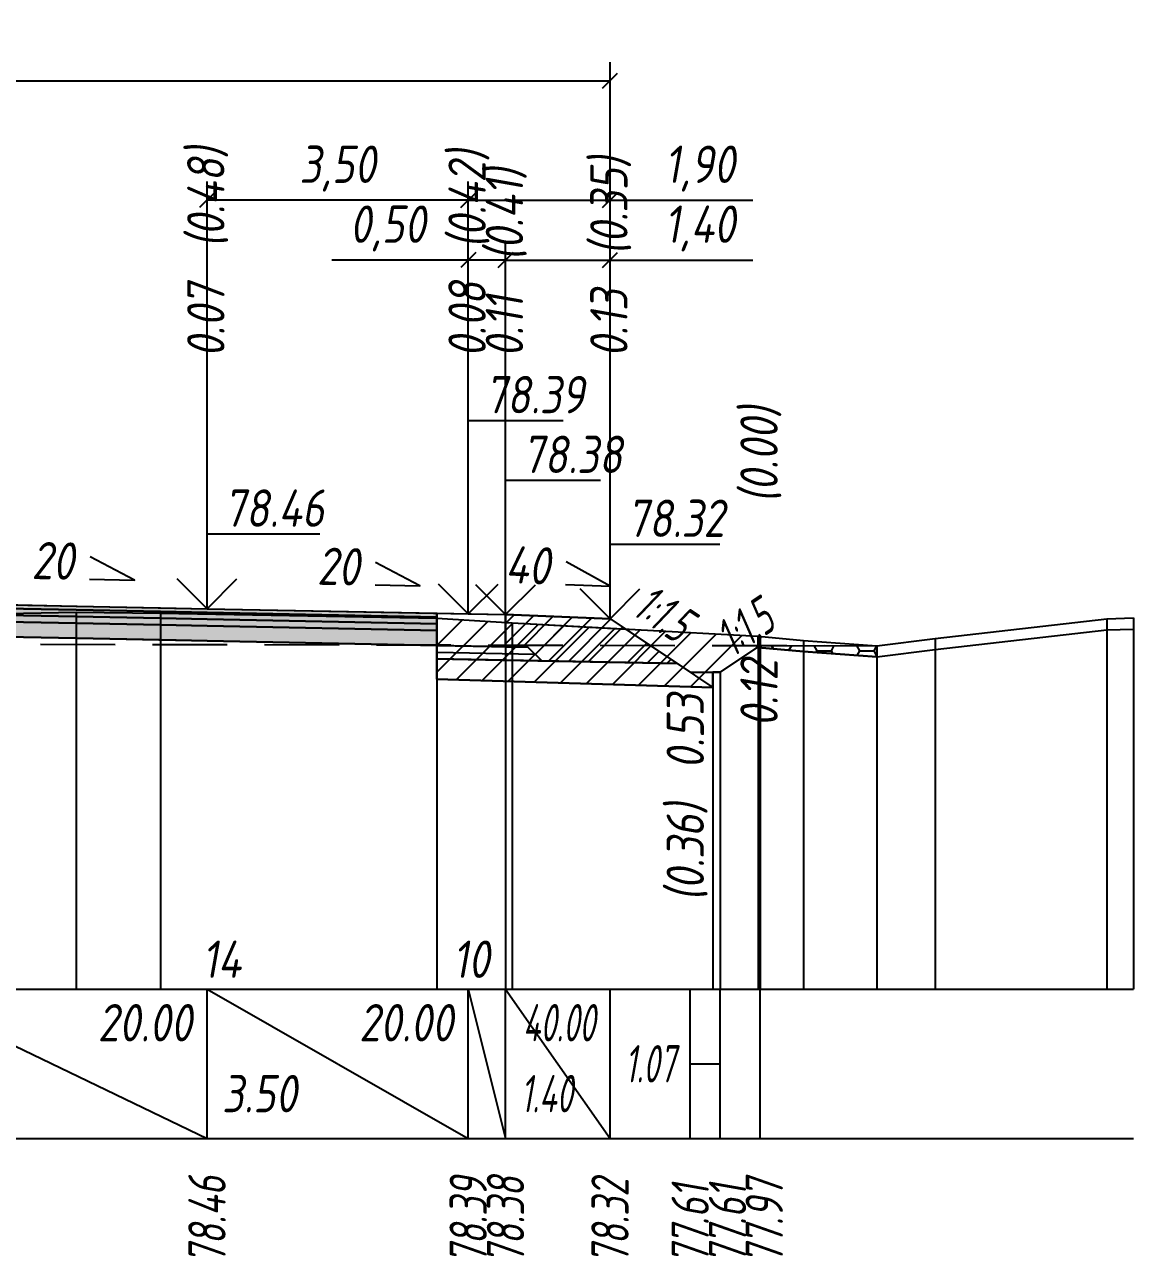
# Model space of a CAD drawing. Extents: x -717 to 1451, y -133302 to 233.
# Drawn here: x 165.5 to 239.8, y -19625.9 to -19543.4 of the extents above; entities that cross this region are included whole.
import ezdxf
from ezdxf.enums import TextEntityAlignment as Align

# ---------------------------------------------------------------- set-up
doc = ezdxf.new("R2010")
doc.units = 0
doc.linetypes.add('штриховая', pattern=[0.75, 0.5, -0.25])
for name, color, linetype in [('Интерполированный поперечник', 2, 'Continuous'), ('Код_514', 1, 'Continuous'), ('Контур_0', 7, 'Continuous'), ('Контур_2521', 7, 'Continuous'), ('Контур_2564', 7, 'Continuous'), ('Контур_2660', 7, 'Continuous'), ('Контур_2665', 7, 'Continuous'), ('Контур_400', 7, 'Continuous'), ('Контур_508', 7, 'Continuous'), ('Контур_512', 7, 'Continuous'), ('Контур_513', 7, 'Continuous'), ('Контур_818', 7, 'Continuous'), ('Красный поперечник', 1, 'Continuous'), ('Объём_2501', 7, 'Continuous'), ('Объём_2564', 7, 'Continuous'), ('Объём_2650', 7, 'Continuous'), ('Объём_2660', 7, 'Continuous'), ('Объём_2661', 7, 'Continuous'), ('Объём_2662', 7, 'Continuous'), ('Объём_2663', 7, 'Continuous'), ('Объём_2664', 7, 'Continuous'), ('Объём_2665', 7, 'Continuous'), ('Объём_2666', 7, 'Continuous'), ('Объём_2667', 7, 'Continuous'), ('Объём_2668', 7, 'Continuous'), ('Объём_2669', 7, 'Continuous'), ('Объём_2675', 7, 'Continuous'), ('Объём_2753', 7, 'Continuous'), ('Откосы', 7, 'Continuous'), ('Отметки покрытия', 7, 'Continuous'), ('Рабочие отметки', 7, 'Continuous'), ('Рабочие отметки доп.', 7, 'Continuous'), ('Слои выравнивания', 7, 'Continuous'), ('Таблица', 7, 'Continuous'), ('Уклоны проезжей части', 7, 'Continuous'), ('Черный поперечник', 3, 'Continuous')]:
    doc.layers.add(name, color=color, linetype=linetype)
for name, color, linetype, true_color in [('Контур_2540', 2, 'Continuous', 0xffff00), ('Контур_2560', 2, 'Continuous', 0xffff00), ('Контур_2561', 7, 'Continuous', 0xff8040), ('Контур_2562', 3, 'Continuous', 0x00ff00), ('Контур_2563', 7, 'Continuous', 0xff8000), ('Контур_2570', 7, 'Continuous', 0x80ff00), ('Контур_2725', 7, 'Continuous', 0x323232), ('Контур_2736', 4, 'Continuous', 0x00ffff), ('Контур_2737', 4, 'Continuous', 0x00ffff), ('Контур_2738', 4, 'Continuous', 0x00ffff), ('Контур_2739', 4, 'Continuous', 0x00ffff), ('Контур_2741', 4, 'Continuous', 0x00ffff), ('Контур_2742', 4, 'Continuous', 0x00ffff), ('Контур_2743', 4, 'Continuous', 0x00ffff), ('Контур_2744', 7, 'Continuous', 0xa4ffff), ('Контур_2745', 7, 'Continuous', 0xa4ffff), ('Контур_2747', 4, 'Continuous', 0x00ffff), ('Контур_2748', 4, 'Continuous', 0x00ffff), ('Контур_2749', 4, 'Continuous', 0x00ffff), ('Контур_2750', 4, 'Continuous', 0x00ffff), ('Контур_2751', 4, 'Continuous', 0x00ffff), ('Контур_2752', 4, 'Continuous', 0x00ffff), ('Контур_2760', 7, 'Continuous', 0x323232), ('Контур_2761', 7, 'Continuous', 0x323232), ('Контур_2762', 7, 'Continuous', 0x323232), ('Контур_2763', 7, 'Continuous', 0x323232), ('Контур_402', 7, 'Continuous', 0xff6464), ('Контур_703', 4, 'Continuous', 0x00ffff), ('Контур_705', 4, 'Continuous', 0x00ffff), ('Контур_707', 4, 'Continuous', 0x00ffff), ('Контур_720', 131, 'Continuous', 0xaaffff), ('Объём_2500', 7, 'Continuous', 0xc0c0c0), ('Объём_2520', 7, 'Continuous', 0x80ffff), ('Объём_2540', 2, 'Continuous', 0xffff00), ('Объём_2560', 2, 'Continuous', 0xffff00), ('Объём_2561', 7, 'Continuous', 0xff8040), ('Объём_2562', 3, 'Continuous', 0x00ff00), ('Объём_2563', 7, 'Continuous', 0xff8000), ('Объём_2570', 7, 'Continuous', 0x80ff00), ('Объём_2600', 7, 'Continuous', 0x808000), ('Объём_2746', 2, 'Continuous', 0xffff00)]:
    doc.layers.add(name, color=color, linetype=linetype, true_color=true_color)
doc.styles.get("Standard").update_dxf_attribs({"font": 'txt', "height": 2.5})
doc.styles.add('М', font='romand.shx', dxfattribs={"width": 0.8, "oblique": 10, "height": 2.5})
doc.dimstyles.new('ISO-25', dxfattribs={"dimtxt": 2.5, "dimasz": 2.5, "dimexe": 1.25, "dimexo": 0.625, "dimtad": 1, "dimtxsty": 'Standard', "dimcen": 2.5, "dimadec": 0, "dimazin": 0, "dimtfac": 1, "dimtmove": 0, "dimatfit": 3, "dimfxl": 1, "dimarcsym": 0})

# ---------------------------------------------------------------- blocks, each defined once
blk = doc.blocks.new('_Oblique')
at = {"color": 0, "linetype": 'ByBlock', "lineweight": -2}
blk.add_line((-0.5, -0.5), (0.5, 0.5), dxfattribs=at)
blk = doc.blocks.new('*D465')
at = {"color": 0, "lineweight": -2, "transparency": 16777216}
for p, q in [((197.728, -19582.364), (197.728, -19557.935)), ((204.728, -19582.644), (204.728, -19557.935)), ((197.728, -19559.185), (204.728, -19559.185)), ((204.728, -19559.185), (214.286, -19559.185))]:
    blk.add_line(p, q, dxfattribs=at)
at = {"layer": 'Defpoints', "color": 0, "transparency": 16777216}
for p in [(204.728, -19559.185), (197.728, -19582.989), (204.728, -19583.269)]:
    blk.add_point(p, dxfattribs=at)
at = {"color": 0, "lineweight": -2, "transparency": 16777216, "rotation": 180}
blk.add_blockref('_Oblique', (197.728, -19559.185), dxfattribs=at)
at = {"color": 0, "lineweight": -2, "transparency": 16777216}
blk.add_blockref('_Oblique', (204.728, -19559.185), dxfattribs=at)
at = {"color": 0, "transparency": 16777216, "insert": (210.746, -19557.072), "char_height": 2.5, "width": 8.75, "attachment_point": 5, "style": 'М'}
blk.add_mtext('1,40', dxfattribs=at)
blk = doc.blocks.new('*D467')
at = {"color": 0, "lineweight": -2, "transparency": 16777216}
for p, q in [((195.228, -19582.314), (195.228, -19557.935)), ((197.728, -19582.364), (197.728, -19557.935)), ((195.228, -19559.185), (186.079, -19559.185)), ((197.728, -19559.185), (195.228, -19559.185))]:
    blk.add_line(p, q, dxfattribs=at)
at = {"layer": 'Defpoints', "color": 0, "transparency": 16777216}
for p in [(197.728, -19559.185), (195.228, -19582.939), (197.728, -19582.989)]:
    blk.add_point(p, dxfattribs=at)
at = {"color": 0, "lineweight": -2, "transparency": 16777216, "rotation": 180}
blk.add_blockref('_Oblique', (195.228, -19559.185), dxfattribs=at)
at = {"color": 0, "lineweight": -2, "transparency": 16777216}
blk.add_blockref('_Oblique', (197.728, -19559.185), dxfattribs=at)
at = {"color": 0, "transparency": 16777216, "insert": (189.841, -19557.072), "char_height": 2.5, "width": 9.16667, "attachment_point": 5, "style": 'М'}
blk.add_mtext('0,50', dxfattribs=at)
blk = doc.blocks.new('*D469')
at = {"color": 0, "lineweight": -2, "transparency": 16777216}
for p, q in [((177.728, -19581.964), (177.728, -19553.924)), ((195.228, -19582.314), (195.228, -19553.924)), ((195.228, -19555.174), (177.728, -19555.174))]:
    blk.add_line(p, q, dxfattribs=at)
at = {"layer": 'Defpoints', "color": 0, "transparency": 16777216}
for p in [(177.728, -19555.174), (177.728, -19582.589), (195.228, -19582.939)]:
    blk.add_point(p, dxfattribs=at)
at = {"color": 0, "lineweight": -2, "transparency": 16777216, "rotation": 180}
blk.add_blockref('_Oblique', (177.728, -19555.174), dxfattribs=at)
at = {"color": 0, "lineweight": -2, "transparency": 16777216}
blk.add_blockref('_Oblique', (195.228, -19555.174), dxfattribs=at)
at = {"color": 0, "transparency": 16777216, "insert": (186.478, -19553.061), "char_height": 2.5, "width": 9.58333, "attachment_point": 5, "style": 'М'}
blk.add_mtext('3,50', dxfattribs=at)
blk = doc.blocks.new('*D470')
at = {"color": 0, "lineweight": -2, "transparency": 16777216}
for p, q in [((195.228, -19582.314), (195.228, -19553.924)), ((204.728, -19582.644), (204.728, -19553.924)), ((195.228, -19555.174), (204.728, -19555.174)), ((204.728, -19555.174), (214.286, -19555.174))]:
    blk.add_line(p, q, dxfattribs=at)
at = {"layer": 'Defpoints', "color": 0, "transparency": 16777216}
for p in [(195.228, -19555.174), (195.228, -19582.939), (204.728, -19583.269)]:
    blk.add_point(p, dxfattribs=at)
at = {"color": 0, "lineweight": -2, "transparency": 16777216, "rotation": 180}
blk.add_blockref('_Oblique', (195.228, -19555.174), dxfattribs=at)
at = {"color": 0, "lineweight": -2, "transparency": 16777216}
blk.add_blockref('_Oblique', (204.728, -19555.174), dxfattribs=at)
at = {"color": 0, "transparency": 16777216, "insert": (210.746, -19553.061), "char_height": 2.5, "width": 8.75, "attachment_point": 5, "style": 'М'}
blk.add_mtext('1,90', dxfattribs=at)
blk = doc.blocks.new('*D472')
at = {"color": 0, "lineweight": -2, "transparency": 16777216}
for p, q in [((109.228, -19582.644), (109.228, -19545.924)), ((204.728, -19582.644), (204.728, -19545.924)), ((109.228, -19547.174), (204.728, -19547.174))]:
    blk.add_line(p, q, dxfattribs=at)
at = {"layer": 'Defpoints', "color": 0, "transparency": 16777216}
for p in [(204.728, -19547.174), (109.228, -19583.269), (204.728, -19583.269)]:
    blk.add_point(p, dxfattribs=at)
at = {"color": 0, "lineweight": -2, "transparency": 16777216, "rotation": 180}
blk.add_blockref('_Oblique', (109.228, -19547.174), dxfattribs=at)
at = {"color": 0, "lineweight": -2, "transparency": 16777216}
blk.add_blockref('_Oblique', (204.728, -19547.174), dxfattribs=at)
at = {"color": 0, "transparency": 16777216, "insert": (156.978, -19545.061), "char_height": 2.5, "width": 10.41667, "attachment_point": 5, "style": 'М'}
blk.add_mtext('19,10', dxfattribs=at)

msp = doc.modelspace()

# ---------------------------------------------------------------- hatches: boundary and pattern name
at = {"layer": 'Объём_2563'}
h = msp.add_hatch(dxfattribs=at)
h.set_pattern_fill('ANSI31', color=256, scale=0.3)
h.paths.add_polyline_path([(200.147, -19586.025), (199.228, -19585.107), (197.728, -19585.077), (197.728, -19582.927), (204.728, -19583.207), (209.228, -19586.207)])
at = {"layer": 'Объём_2600'}
h = msp.add_hatch(dxfattribs=at)
h.set_pattern_fill('ANSI31', color=6, scale=0.4)
h.paths.add_polyline_path([(212.096, -19586.785), (211.62, -19586.785), (211.62, -19587.801), (193.127, -19587.246), (193.127, -19583.17), (198.176, -19583.479), (214.661, -19584.374), (214.661, -19585.075)])
h = msp.add_hatch(dxfattribs=at)
h.set_pattern_fill('HONEY', color=5, scale=0.3)
h.paths.add_polyline_path([(214.785, -19584.992), (222.608, -19585.005), (222.608, -19585.755), (217.698, -19585.402), (214.661, -19585.124), (214.661, -19585.075)])
at = {"layer": 'Слои выравнивания'}
for color, points in [(2, [(156.978, -19582.112), (161.67, -19582.205), (163.065, -19582.233), (168.973, -19582.352), (174.622, -19582.465), (177.728, -19582.527), (193.127, -19582.835), (193.127, -19583.085), (177.728, -19582.777), (174.622, -19582.715), (168.973, -19582.602), (163.065, -19582.483), (161.67, -19582.455), (156.978, -19582.362)]), (3, [(156.978, -19582.362), (161.67, -19582.455), (163.065, -19582.483), (168.973, -19582.602), (174.622, -19582.715), (177.728, -19582.777), (193.127, -19583.085), (193.127, -19583.535), (177.728, -19583.227), (174.622, -19583.165), (168.973, -19583.052), (163.065, -19582.933), (161.67, -19582.905), (156.978, -19582.812)]), (4, [(156.978, -19582.812), (161.67, -19582.905), (163.065, -19582.933), (168.973, -19583.052), (174.622, -19583.165), (177.728, -19583.227), (193.127, -19583.535), (193.127, -19583.985), (177.728, -19583.677), (174.622, -19583.615), (168.973, -19583.502), (163.065, -19583.383), (161.67, -19583.355), (156.978, -19583.262)]), (5, [(156.978, -19583.262), (161.67, -19583.355), (163.065, -19583.383), (168.973, -19583.502), (174.622, -19583.615), (177.728, -19583.677), (193.127, -19583.985), (193.127, -19584.985), (177.728, -19584.677), (174.622, -19584.615), (168.973, -19584.502), (163.065, -19584.383), (161.67, -19584.355), (156.978, -19584.262)])]:
    msp.add_hatch(color=color, dxfattribs=at).paths.add_polyline_path(points)

# ---------------------------------------------------------------- linework, layer by layer
at = {"layer": 'Интерполированный поперечник', "linetype": 'штриховая', "ltscale": 10, "flags": 128}
msp.add_lwpolyline([(114.072, -19584.824), (222.608, -19585.005)], dxfattribs=at)
at = {"layer": 'Код_514'}
for p, q in [((156.978, -19608), (177.728, -19618)), ((177.728, -19618), (177.728, -19608)), ((177.728, -19608), (195.228, -19618)), ((195.228, -19618), (195.228, -19608)), ((195.228, -19608), (197.728, -19618)), ((197.728, -19618), (197.728, -19608)), ((197.728, -19608), (204.728, -19618)), ((204.728, -19618), (204.728, -19608)), ((210.096, -19618), (210.096, -19608)), ((212.096, -19618), (212.096, -19608)), ((214.785, -19618), (214.785, -19608)), ((210.096, -19613), (212.096, -19613))]:
    msp.add_line(p, q, dxfattribs=at)
at = {"layer": 'Контур_0', "flags": 128}
for points in [[(193.127, -19582.835), (197.728, -19582.927), (197.728, -19585.077), (193.127, -19584.985), (193.127, -19582.835), (193.127, -19582.835)], [(204.728, -19583.207), (207.388, -19584.98), (207.388, -19584.98), (207.388, -19584.98), (207.388, -19584.98), (207.388, -19584.98), (207.388, -19584.98), (207.388, -19584.98), (207.388, -19584.98), (207.388, -19584.98), (207.388, -19584.98), (207.388, -19584.98), (207.388, -19584.98), (207.388, -19584.98), (207.388, -19584.98), (210.096, -19586.785)], [(204.728, -19583.207), (207.388, -19584.98), (207.388, -19584.98), (207.388, -19584.98), (207.388, -19584.98), (207.388, -19584.98), (207.388, -19584.98), (207.388, -19584.98), (207.388, -19584.98), (207.388, -19584.98), (207.388, -19584.98), (207.388, -19584.98), (207.388, -19584.98), (207.388, -19584.98), (207.388, -19584.98), (210.096, -19586.785), (212.096, -19586.785), (214.785, -19584.992), (214.785, -19584.992), (214.785, -19584.992), (214.785, -19584.992), (214.785, -19584.992), (214.785, -19584.992), (214.785, -19584.992), (214.785, -19584.992), (214.785, -19584.992), (214.785, -19584.992), (214.785, -19584.992), (214.785, -19584.992), (214.785, -19584.992)], [(197.728, -19585.977), (193.127, -19585.885), (193.127, -19584.985), (199.228, -19585.107), (200.147, -19586.025), (197.728, -19585.977), (197.728, -19585.977)], [(197.728, -19585.077), (199.228, -19585.107), (200.147, -19586.025), (209.228, -19586.207)]]:
    msp.add_lwpolyline(points, dxfattribs=at)
at = {"layer": 'Контур_2521', "color": 250, "flags": 128}
msp.add_lwpolyline([(193.127, -19585.435), (199.687, -19585.566)], dxfattribs=at)
at = {"layer": 'Контур_2540', "flags": 128}
msp.add_lwpolyline([(195.228, -19585.927), (209.228, -19586.207), (211.62, -19587.801), (193.127, -19587.246), (193.127, -19585.885), (195.228, -19585.927), (195.228, -19585.927)], dxfattribs=at)
at = {"layer": 'Контур_2560', "flags": 128}
msp.add_lwpolyline([(197.728, -19582.927), (204.728, -19583.207), (204.728, -19583.207), (204.728, -19583.207)], dxfattribs=at)
at = {"layer": 'Контур_2561', "flags": 128}
msp.add_lwpolyline([(197.728, -19582.927), (197.728, -19582.927), (204.728, -19583.207), (204.728, -19583.207), (197.728, -19582.927)], dxfattribs=at)
at = {"layer": 'Контур_2562', "flags": 128}
msp.add_lwpolyline([(204.728, -19583.207), (204.728, -19583.207), (204.728, -19583.207), (204.728, -19583.207), (204.728, -19583.207)], dxfattribs=at)
at = {"layer": 'Контур_2563', "flags": 128}
msp.add_lwpolyline([(200.147, -19586.025), (199.228, -19585.107), (197.728, -19585.077), (197.728, -19582.927), (204.728, -19583.207), (209.228, -19586.207), (200.147, -19586.025), (200.147, -19586.025)], dxfattribs=at)
at = {"layer": 'Контур_2564', "flags": 128}
msp.add_lwpolyline([(197.728, -19582.927), (204.728, -19583.207)], dxfattribs=at)
at = {"layer": 'Контур_2570', "flags": 128}
msp.add_lwpolyline([(80, -19588.75), (95.357, -19587.994), (110.402, -19586.092), (114.072, -19585.574), (114.072, -19585.574), (117.703, -19585.6), (119.84, -19585.34), (119.84, -19584.59), (126.009, -19584.299), (143.638, -19583.266), (156.978, -19582.999), (163.065, -19582.878), (168.973, -19582.769), (174.622, -19582.839), (193.127, -19583.17), (198.176, -19583.479), (214.661, -19584.374), (214.661, -19585.124), (217.698, -19585.402), (222.608, -19585.755), (222.608, -19585.755), (226.511, -19585.269), (238.004, -19583.954), (239.785, -19583.897)], dxfattribs=at)
at = {"layer": 'Контур_2660', "flags": 128}
msp.add_lwpolyline([(193.127, -19587.246), (211.62, -19587.801)], dxfattribs=at)
at = {"layer": 'Контур_2665', "flags": 128}
msp.add_lwpolyline([(204.728, -19583.207), (204.728, -19583.207)], dxfattribs=at)
at = {"layer": 'Контур_2725', "flags": 128}
msp.add_lwpolyline([(143.638, -19584.528), (156.978, -19584.262), (161.67, -19584.355), (163.065, -19584.383), (168.973, -19584.502), (174.622, -19584.615), (177.728, -19584.677), (193.127, -19584.985)], dxfattribs=at)
at = {"layer": 'Контур_2736', "flags": 128}
for points in [[(204.728, -19583.207), (207.388, -19584.98)], [(207.388, -19584.98), (210.096, -19586.785)]]:
    msp.add_lwpolyline(points, dxfattribs=at)
at = {"layer": 'Контур_2737', "flags": 128}
msp.add_lwpolyline([(207.388, -19584.98), (207.388, -19584.98)], dxfattribs=at)
at = {"layer": 'Контур_2738', "flags": 128}
msp.add_lwpolyline([(207.388, -19584.98), (207.388, -19584.98)], dxfattribs=at)
at = {"layer": 'Контур_2739', "flags": 128}
msp.add_lwpolyline([(207.388, -19584.98), (207.388, -19584.98)], dxfattribs=at)
at = {"layer": 'Контур_2741', "flags": 128}
msp.add_lwpolyline([(214.785, -19584.992), (214.785, -19584.992)], dxfattribs=at)
at = {"layer": 'Контур_2742', "flags": 128}
msp.add_lwpolyline([(214.785, -19584.992), (214.785, -19584.992)], dxfattribs=at)
at = {"layer": 'Контур_2743', "flags": 128}
msp.add_lwpolyline([(214.785, -19584.992), (214.785, -19584.992)], dxfattribs=at)
at = {"layer": 'Контур_2744', "flags": 128}
msp.add_lwpolyline([(214.785, -19584.992), (214.785, -19584.992)], dxfattribs=at)
msp.add_lwpolyline([(214.785, -19584.992), (214.785, -19584.992)], dxfattribs=at)
msp.add_lwpolyline([(214.785, -19584.992), (214.785, -19584.992)], dxfattribs=at)
msp.add_lwpolyline([(214.785, -19584.992), (214.785, -19584.992)], dxfattribs=at)
msp.add_lwpolyline([(214.785, -19584.992), (214.785, -19584.992)], dxfattribs=at)
msp.add_lwpolyline([(214.785, -19584.992), (214.785, -19584.992)], dxfattribs=at)
at = {"layer": 'Контур_2745', "flags": 128}
msp.add_lwpolyline([(207.388, -19584.98), (207.388, -19584.98)], dxfattribs=at)
msp.add_lwpolyline([(207.388, -19584.98), (207.388, -19584.98)], dxfattribs=at)
msp.add_lwpolyline([(207.388, -19584.98), (207.388, -19584.98)], dxfattribs=at)
msp.add_lwpolyline([(207.388, -19584.98), (207.388, -19584.98)], dxfattribs=at)
msp.add_lwpolyline([(207.388, -19584.98), (207.388, -19584.98)], dxfattribs=at)
msp.add_lwpolyline([(207.388, -19584.98), (207.388, -19584.98)], dxfattribs=at)
at = {"layer": 'Контур_2747', "flags": 128}
msp.add_lwpolyline([(207.388, -19584.98), (207.388, -19584.98)], dxfattribs=at)
at = {"layer": 'Контур_2748', "flags": 128}
msp.add_lwpolyline([(207.388, -19584.98), (207.388, -19584.98)], dxfattribs=at)
at = {"layer": 'Контур_2749', "flags": 128}
msp.add_lwpolyline([(207.388, -19584.98), (207.388, -19584.98)], dxfattribs=at)
at = {"layer": 'Контур_2750', "flags": 128}
msp.add_lwpolyline([(214.785, -19584.992), (214.785, -19584.992)], dxfattribs=at)
at = {"layer": 'Контур_2751', "flags": 128}
msp.add_lwpolyline([(214.785, -19584.992), (214.785, -19584.992)], dxfattribs=at)
at = {"layer": 'Контур_2752', "flags": 128}
msp.add_lwpolyline([(214.785, -19584.992), (214.785, -19584.992)], dxfattribs=at)
at = {"layer": 'Контур_2760', "flags": 128}
msp.add_lwpolyline([(143.638, -19582.378), (156.978, -19582.112), (161.67, -19582.205), (163.065, -19582.233), (168.973, -19582.352), (174.622, -19582.465), (177.728, -19582.527), (193.127, -19582.835)], dxfattribs=at)
at = {"layer": 'Контур_2761', "flags": 128}
msp.add_lwpolyline([(143.638, -19582.628), (156.978, -19582.362), (161.67, -19582.455), (163.065, -19582.483), (168.973, -19582.602), (174.622, -19582.715), (177.728, -19582.777), (193.127, -19583.085)], dxfattribs=at)
at = {"layer": 'Контур_2762', "flags": 128}
msp.add_lwpolyline([(143.638, -19583.078), (156.978, -19582.812), (161.67, -19582.905), (163.065, -19582.933), (168.973, -19583.052), (174.622, -19583.165), (177.728, -19583.227), (193.127, -19583.535)], dxfattribs=at)
at = {"layer": 'Контур_2763', "flags": 128}
msp.add_lwpolyline([(143.638, -19583.528), (156.978, -19583.262), (161.67, -19583.355), (163.065, -19583.383), (168.973, -19583.502), (174.622, -19583.615), (177.728, -19583.677), (193.127, -19583.985)], dxfattribs=at)
at = {"layer": 'Контур_400', "flags": 128}
msp.add_lwpolyline([(156.978, -19582.112), (177.728, -19582.527), (195.228, -19582.877), (195.228, -19582.877), (195.228, -19582.877), (195.228, -19582.877), (195.228, -19582.877), (195.228, -19582.877), (197.728, -19582.927)], dxfattribs=at)
at = {"layer": 'Контур_402', "flags": 128}
msp.add_lwpolyline([(105, -19587.721), (143.638, -19586.562), (143.638, -19584.528), (156.978, -19584.262), (193.127, -19584.985), (193.127, -19587.246), (211.62, -19587.801)], dxfattribs=at)
at = {"layer": 'Контур_508', "flags": 128}
msp.add_lwpolyline([(105, -19587.721), (143.638, -19586.562), (143.638, -19584.528), (156.978, -19584.262), (193.127, -19584.985), (193.127, -19587.246), (211.62, -19587.801), (211.62, -19586.785), (212.096, -19586.785), (214.785, -19584.992)], dxfattribs=at)
at = {"layer": 'Контур_512', "flags": 128}
msp.add_lwpolyline([(193.127, -19587.246), (211.62, -19587.801), (211.62, -19586.785), (212.096, -19586.785), (214.785, -19584.992)], dxfattribs=at)
at = {"layer": 'Контур_513', "flags": 128}
msp.add_lwpolyline([(105, -19587.721), (143.638, -19586.562), (143.638, -19584.528), (156.978, -19584.262), (193.127, -19584.985), (193.127, -19587.246), (211.62, -19587.801), (211.62, -19586.785), (212.096, -19586.785), (214.785, -19584.992)], dxfattribs=at)
at = {"layer": 'Контур_703', "flags": 128}
msp.add_lwpolyline([(204.728, -19583.207), (207.388, -19584.98)], dxfattribs=at)
at = {"layer": 'Контур_705', "flags": 128}
msp.add_lwpolyline([(207.388, -19584.98), (207.388, -19584.98)], dxfattribs=at)
at = {"layer": 'Контур_707', "flags": 128}
msp.add_lwpolyline([(212.096, -19586.785), (214.785, -19584.992)], dxfattribs=at)
at = {"layer": 'Контур_720', "flags": 128}
msp.add_lwpolyline([(210.096, -19586.785), (212.096, -19586.785)], dxfattribs=at)
at = {"layer": 'Контур_818', "flags": 128}
msp.add_lwpolyline([(105, -19586.775), (110.402, -19586.092), (114.072, -19585.574), (114.072, -19585.574), (117.703, -19585.6), (119.84, -19585.34), (119.84, -19584.59), (126.009, -19584.299), (143.638, -19583.266), (156.978, -19582.999), (163.065, -19582.878), (168.973, -19582.769), (174.622, -19582.839), (193.127, -19583.17), (198.176, -19583.479), (214.661, -19584.374), (214.661, -19585.124), (214.785, -19585.136)], dxfattribs=at)
at = {"layer": 'Красный поперечник'}
for p, q in [((156.978, -19582.112), (177.728, -19582.527)), ((177.728, -19582.527), (195.228, -19582.877)), ((195.228, -19582.877), (197.728, -19582.927)), ((197.728, -19582.927), (204.728, -19583.207)), ((204.728, -19583.207), (210.096, -19586.785)), ((212.096, -19586.785), (214.785, -19584.992)), ((214.785, -19584.992), (214.785, -19608)), ((210.096, -19586.785), (212.096, -19586.785)), ((211.62, -19586.785), (211.62, -19608)), ((212.096, -19586.785), (212.096, -19608)), ((193.127, -19587.246), (193.127, -19608)), ((211.62, -19587.801), (211.62, -19608))]:
    msp.add_line(p, q, dxfattribs=at)
at = {"layer": 'Объём_2500', "flags": 128}
msp.add_lwpolyline([(193.127, -19582.835), (197.728, -19582.927), (197.728, -19585.077), (193.127, -19584.985), (193.127, -19582.835), (193.127, -19582.835)], dxfattribs=at)
at = {"layer": 'Объём_2501', "flags": 128}
msp.add_lwpolyline([(156.978, -19582.112), (177.728, -19582.527), (195.228, -19582.877), (195.228, -19582.877), (195.228, -19582.877), (195.228, -19582.877), (195.228, -19582.877), (195.228, -19582.877), (197.728, -19582.927)], dxfattribs=at)
at = {"layer": 'Объём_2520', "color": 250, "flags": 128}
msp.add_lwpolyline([(197.728, -19585.977), (193.127, -19585.885), (193.127, -19584.985), (199.228, -19585.107), (200.147, -19586.025), (197.728, -19585.977), (197.728, -19585.977)], dxfattribs=at)
at = {"layer": 'Объём_2540', "flags": 128}
msp.add_lwpolyline([(195.228, -19585.927), (209.228, -19586.207), (211.62, -19587.801), (193.127, -19587.246), (193.127, -19585.885), (195.228, -19585.927), (195.228, -19585.927)], dxfattribs=at)
at = {"layer": 'Объём_2560', "flags": 128}
msp.add_lwpolyline([(197.728, -19582.927), (204.728, -19583.207), (204.728, -19583.207), (204.728, -19583.207)], dxfattribs=at)
at = {"layer": 'Объём_2561', "flags": 128}
msp.add_lwpolyline([(197.728, -19582.927), (197.728, -19582.927), (204.728, -19583.207), (204.728, -19583.207), (197.728, -19582.927)], dxfattribs=at)
at = {"layer": 'Объём_2562', "flags": 128}
msp.add_lwpolyline([(204.728, -19583.207), (204.728, -19583.207), (204.728, -19583.207), (204.728, -19583.207), (204.728, -19583.207)], dxfattribs=at)
at = {"layer": 'Объём_2563', "color": 250, "flags": 128}
msp.add_lwpolyline([(200.147, -19586.025), (199.228, -19585.107), (197.728, -19585.077), (197.728, -19582.927), (204.728, -19583.207), (209.228, -19586.207), (200.147, -19586.025), (200.147, -19586.025)], dxfattribs=at)
at = {"layer": 'Объём_2564', "flags": 128}
msp.add_lwpolyline([(197.728, -19582.927), (204.728, -19583.207)], dxfattribs=at)
at = {"layer": 'Объём_2570', "flags": 128}
msp.add_lwpolyline([(214.661, -19584.374), (214.785, -19584.386), (214.785, -19585.136), (214.661, -19585.124), (214.661, -19584.374), (214.661, -19584.374)], dxfattribs=at)
at = {"layer": 'Объём_2600', "color": 5, "flags": 128}
msp.add_lwpolyline([(214.785, -19584.992), (222.608, -19585.005), (222.608, -19585.755), (217.698, -19585.402), (214.661, -19585.124), (214.661, -19585.075), (214.785, -19584.992), (214.785, -19584.992)], dxfattribs=at)
at = {"layer": 'Объём_2650', "color": 6, "flags": 128}
msp.add_lwpolyline([(212.096, -19586.785), (211.62, -19586.785), (211.62, -19587.801), (193.127, -19587.246), (193.127, -19583.17), (198.176, -19583.479), (214.661, -19584.374), (214.661, -19585.075), (212.096, -19586.785), (212.096, -19586.785)], dxfattribs=at)
at = {"layer": 'Объём_2660', "flags": 128}
msp.add_lwpolyline([(193.127, -19587.246), (211.62, -19587.801)], dxfattribs=at)
at = {"layer": 'Объём_2661', "flags": 128}
msp.add_lwpolyline([(204.728, -19583.207), (207.388, -19584.98), (210.096, -19586.785)], dxfattribs=at)
at = {"layer": 'Объём_2662', "flags": 128}
msp.add_lwpolyline([(212.096, -19586.785), (214.785, -19584.992)], dxfattribs=at)
at = {"layer": 'Объём_2663', "flags": 128}
msp.add_lwpolyline([(210.096, -19586.785), (212.096, -19586.785)], dxfattribs=at)
at = {"layer": 'Объём_2664', "flags": 128}
msp.add_lwpolyline([(210.096, -19586.785), (212.096, -19586.785)], dxfattribs=at)
at = {"layer": 'Объём_2665', "flags": 128}
msp.add_lwpolyline([(204.728, -19583.207), (204.728, -19583.207)], dxfattribs=at)
at = {"layer": 'Объём_2666', "flags": 128}
for points in [[(204.728, -19583.207), (207.388, -19584.98)], [(207.388, -19584.98), (210.096, -19586.785)]]:
    msp.add_lwpolyline(points, dxfattribs=at)
at = {"layer": 'Объём_2667', "flags": 128}
for points in [[(207.388, -19584.98), (207.388, -19584.98)], [(214.785, -19584.992), (214.785, -19584.992)]]:
    msp.add_lwpolyline(points, dxfattribs=at)
at = {"layer": 'Объём_2668', "flags": 128}
for points in [[(207.388, -19584.98), (207.388, -19584.98)], [(214.785, -19584.992), (214.785, -19584.992)]]:
    msp.add_lwpolyline(points, dxfattribs=at)
at = {"layer": 'Объём_2669', "flags": 128}
for points in [[(207.388, -19584.98), (207.388, -19584.98)], [(214.785, -19584.992), (214.785, -19584.992)]]:
    msp.add_lwpolyline(points, dxfattribs=at)
at = {"layer": 'Объём_2675', "flags": 128}
for points in [[(207.388, -19584.98), (207.388, -19584.98)], [(207.388, -19584.98), (207.388, -19584.98)], [(207.388, -19584.98), (207.388, -19584.98)], [(207.388, -19584.98), (207.388, -19584.98)], [(207.388, -19584.98), (207.388, -19584.98)], [(207.388, -19584.98), (207.388, -19584.98)], [(214.785, -19584.992), (214.785, -19584.992)], [(214.785, -19584.992), (214.785, -19584.992)], [(214.785, -19584.992), (214.785, -19584.992)], [(214.785, -19584.992), (214.785, -19584.992)], [(214.785, -19584.992), (214.785, -19584.992)], [(214.785, -19584.992), (214.785, -19584.992)]]:
    msp.add_lwpolyline(points, dxfattribs=at)
at = {"layer": 'Объём_2746', "flags": 128}
msp.add_lwpolyline([(211.62, -19587.801), (193.127, -19587.246), (193.127, -19583.17), (198.176, -19583.479), (205.754, -19583.891), (210.096, -19586.785), (211.62, -19586.785), (211.62, -19587.801), (211.62, -19587.801)], dxfattribs=at)
at = {"layer": 'Объём_2753', "flags": 128}
msp.add_lwpolyline([(193.127, -19582.835), (193.127, -19582.835)], dxfattribs=at)
at = {"layer": 'Откосы', "color": 1, "flags": 128}
for points in [[(169.866, -19580.552), (172.866, -19580.612), (169.896, -19579.053)], [(188.991, -19580.935), (191.991, -19580.995), (189.021, -19579.435)], [(201.738, -19580.901), (204.735, -19581.021), (201.798, -19579.402)]]:
    msp.add_lwpolyline(points, dxfattribs=at)
at = {"layer": 'Отметки покрытия', "color": 1}
for p, q in [((195.228, -19582.877), (195.228, -19569.927)), ((195.228, -19569.927), (201.578, -19569.927)), ((197.728, -19582.927), (197.728, -19573.927)), ((197.728, -19573.927), (204.078, -19573.927)), ((177.728, -19582.527), (177.728, -19577.527)), ((177.728, -19577.527), (185.278, -19577.527)), ((204.728, -19583.207), (204.728, -19578.207)), ((204.728, -19578.207), (212.078, -19578.207)), ((177.728, -19582.527), (175.728, -19580.527)), ((177.728, -19582.527), (179.728, -19580.527)), ((195.228, -19582.877), (193.228, -19580.877)), ((195.228, -19582.877), (197.228, -19580.877)), ((197.728, -19582.927), (195.728, -19580.927)), ((197.728, -19582.927), (199.728, -19580.927)), ((204.728, -19583.207), (202.728, -19581.207)), ((204.728, -19583.207), (206.728, -19581.207))]:
    msp.add_line(p, q, dxfattribs=at)
at = {"layer": 'Слои выравнивания'}
for p, q in [((193.127, -19582.835), (193.127, -19608)), ((197.728, -19582.927), (197.728, -19608))]:
    msp.add_line(p, q, dxfattribs=at)
at = {"layer": 'Слои выравнивания', "color": 2, "flags": 128}
msp.add_lwpolyline([(156.978, -19582.112), (161.67, -19582.205), (163.065, -19582.233), (168.973, -19582.352), (174.622, -19582.465), (177.728, -19582.527), (193.127, -19582.835), (193.127, -19583.085), (177.728, -19582.777), (174.622, -19582.715), (168.973, -19582.602), (163.065, -19582.483), (161.67, -19582.455), (156.978, -19582.362)], close=True, dxfattribs=at)
at = {"layer": 'Слои выравнивания', "color": 3, "flags": 128}
msp.add_lwpolyline([(156.978, -19582.362), (161.67, -19582.455), (163.065, -19582.483), (168.973, -19582.602), (174.622, -19582.715), (177.728, -19582.777), (193.127, -19583.085), (193.127, -19583.535), (177.728, -19583.227), (174.622, -19583.165), (168.973, -19583.052), (163.065, -19582.933), (161.67, -19582.905), (156.978, -19582.812)], close=True, dxfattribs=at)
at = {"layer": 'Слои выравнивания', "color": 4, "flags": 128}
msp.add_lwpolyline([(156.978, -19582.812), (161.67, -19582.905), (163.065, -19582.933), (168.973, -19583.052), (174.622, -19583.165), (177.728, -19583.227), (193.127, -19583.535), (193.127, -19583.985), (177.728, -19583.677), (174.622, -19583.615), (168.973, -19583.502), (163.065, -19583.383), (161.67, -19583.355), (156.978, -19583.262)], close=True, dxfattribs=at)
at = {"layer": 'Слои выравнивания', "color": 5, "flags": 128}
msp.add_lwpolyline([(156.978, -19583.262), (161.67, -19583.355), (163.065, -19583.383), (168.973, -19583.502), (174.622, -19583.615), (177.728, -19583.677), (193.127, -19583.985), (193.127, -19584.985), (177.728, -19584.677), (174.622, -19584.615), (168.973, -19584.502), (163.065, -19584.383), (161.67, -19584.355), (156.978, -19584.262)], close=True, dxfattribs=at)
at = {"layer": 'Таблица'}
for p, q in [((80, -19608), (239.785, -19608)), ((80, -19618), (239.785, -19618))]:
    msp.add_line(p, q, dxfattribs=at)
at = {"layer": 'Черный поперечник', "color": 7}
for p, q in [((168.973, -19582.769), (168.973, -19608)), ((174.622, -19582.839), (174.622, -19608)), ((193.127, -19583.17), (193.127, -19608)), ((198.176, -19583.479), (198.176, -19608)), ((238.004, -19583.204), (238.004, -19608)), ((239.785, -19583.147), (239.785, -19608)), ((214.661, -19584.374), (214.661, -19608)), ((217.698, -19584.652), (217.698, -19608)), ((226.511, -19584.519), (226.511, -19608)), ((222.608, -19585.005), (222.608, -19608))]:
    msp.add_line(p, q, dxfattribs=at)
at = {"layer": 'Черный поперечник', "flags": 128}
msp.add_lwpolyline([(80, -19588), (95.357, -19587.244), (110.402, -19585.342), (114.072, -19584.824), (117.703, -19584.85), (119.84, -19584.59), (126.009, -19584.299), (143.638, -19583.266), (156.978, -19582.999), (163.065, -19582.878), (168.973, -19582.769), (174.622, -19582.839), (193.127, -19583.17), (198.176, -19583.479), (214.661, -19584.374), (217.698, -19584.652), (222.608, -19585.005), (226.511, -19584.519), (238.004, -19583.204), (239.785, -19583.147)], dxfattribs=at)

# ---------------------------------------------------------------- texts
at = {"layer": 'Код_514', "style": 'М', "oblique": 10}
for s, width, p in [('20.00', 0.8, (176.728, -19609)), ('20.00', 0.8, (194.228, -19609)), ('40.00', 0.6, (203.728, -19609))]:
    msp.add_text(s, height=2.5, dxfattribs=dict(at, width=width)).set_placement(p, align=Align.TOP_RIGHT)
at = {"layer": 'Код_514', "style": 'М', "oblique": 10, "width": 0.6}
msp.add_text('1.07', height=2.5, dxfattribs=at).set_placement((207.412, -19613), align=Align.MIDDLE_CENTER)
at = {"layer": 'Код_514', "style": 'М', "oblique": 10}
for s, width, p in [('3.50', 0.8, (178.728, -19617)), ('1.40', 0.6, (198.728, -19617))]:
    msp.add_text(s, height=2.5, dxfattribs=dict(at, width=width)).set_placement(p, align=Align.BOTTOM_LEFT)
at = {"layer": 'Код_514', "style": 'М', "oblique": 10, "width": 0.7}
for s, p in [('78.46', (177.728, -19626.382)), ('78.39', (195.228, -19626.382)), ('78.38', (197.728, -19626.382)), ('78.32', (204.728, -19626.382)), ('77.61', (210.096, -19626.382)), ('77.61', (212.596, -19626.382)), ('77.97', (215.058, -19626.382))]:
    msp.add_text(s, height=2.5, rotation=90, dxfattribs=at).set_placement(p, align=Align.MIDDLE_LEFT)
at = {"layer": 'Отметки покрытия', "color": 1, "style": 'М', "oblique": 10, "width": 0.8}
for s, p in [('78.39', (196.369, -19570.195)), ('78.38', (198.869, -19574.195)), ('78.46', (178.869, -19577.795)), ('78.32', (205.869, -19578.475))]:
    msp.add_text(s, height=2.5, dxfattribs=at).set_placement(p, align=Align.BOTTOM_LEFT)
at = {"layer": 'Рабочие отметки', "color": 1, "style": 'М', "oblique": 10, "width": 0.8}
for s, p in [('0.07', (177.65, -19565.677)), ('0.08', (195.15, -19565.677)), ('0.11', (197.65, -19565.677)), ('0.13', (204.65, -19565.677))]:
    msp.add_text(s, height=2.5, rotation=90, dxfattribs=at).set_placement(p, align=Align.MIDDLE_LEFT)
for s, p in [('0.12', (214.707, -19585.923)), ('0.53', (209.768, -19588.229))]:
    msp.add_text(s, height=2.5, rotation=90, dxfattribs=at).set_placement(p, align=Align.MIDDLE_RIGHT)
at = {"layer": 'Рабочие отметки доп.', "color": 1, "style": 'М', "oblique": 10, "width": 0.8}
for s, p in [('(0.48)', (177.65, -19558.327)), ('(0.42)', (195.15, -19558.377)), ('(0.35)', (204.65, -19558.827)), ('(0.41)', (197.65, -19559.227)), ('(0.00)', (214.707, -19575.423))]:
    msp.add_text(s, height=2.5, rotation=90, dxfattribs=at).set_placement(p, align=Align.MIDDLE_LEFT)
msp.add_text('(0.36)', height=2.5, rotation=90, dxfattribs=at).set_placement((209.768, -19595.529), align=Align.MIDDLE_RIGHT)
at = {"layer": 'Слои выравнивания', "style": 'М', "oblique": 10, "width": 0.8}
for s, p in [('14', (178.717, -19608)), ('10', (195.428, -19608))]:
    msp.add_text(s, height=2.5, dxfattribs=at).set_placement(p, align=Align.BOTTOM_CENTER)
at = {"layer": 'Уклоны проезжей части', "color": 1, "style": 'М', "oblique": 10}
for s, rotation, width, p in [('20', 358.85423, 0.8, (167.373, -19581.319)), ('20', 358.85423, 0.8, (186.498, -19581.702)), ('40', 357.70938, 0.8, (199.146, -19581.617)), ('1:1.5', 326.30994, 0.6, (207.224, -19584.509)), ('1:1.5', 33.69007, 0.6, (214.876, -19585.428))]:
    msp.add_text(s, height=2.5, rotation=rotation, dxfattribs=dict(at, width=width)).set_placement(p, align=Align.BOTTOM_CENTER)

# ---------------------------------------------------------------- dimensions: what is measured, and where the dimension line sits
at = {"color": 5}
dim = msp.add_linear_dim(base=(204.728, -19547.174), p1=(109.228, -19583.269), p2=(204.728, -19583.269), angle=180, dimstyle='ISO-25', override={"dimasz": 1, "dimlfac": 0.2, "dimzin": 0, "dimtxsty": 'М', "dimblk1": 'Oblique', "dimblk2": 'Oblique', "dimsah": 1}, dxfattribs=at)
dim.commit()
dim.dimension.update_dxf_attribs({"geometry": '*D472', "text_midpoint": (156.978, -19545.061)})
dim = msp.add_linear_dim(base=(177.728, -19555.174), p1=(195.228, -19582.939), p2=(177.728, -19582.589), dimstyle='ISO-25', override={"dimasz": 1, "dimlfac": 0.2, "dimzin": 0, "dimtxsty": 'М', "dimblk1": 'Oblique', "dimblk2": 'Oblique', "dimsah": 1}, dxfattribs=at)
dim.commit()
dim.dimension.update_dxf_attribs({"geometry": '*D469', "text_midpoint": (186.478, -19553.061)})
dim = msp.add_linear_dim(base=(195.228, -19555.174), p1=(204.728, -19583.269), p2=(195.228, -19582.939), dimstyle='ISO-25', override={"dimasz": 1, "dimlfac": 0.2, "dimzin": 0, "dimtxsty": 'М', "dimblk1": 'Oblique', "dimblk2": 'Oblique', "dimsah": 1}, dxfattribs=at)
dim.commit()
dim.dimension.update_dxf_attribs({"geometry": '*D470', "text_midpoint": (210.746, -19555.174), "dimtype": 160})
for base, p1, p2, picture, middle in [((197.728, -19559.185), (195.228, -19582.939), (197.728, -19582.989), '*D467', (189.841, -19559.185)), ((204.728, -19559.185), (197.728, -19582.989), (204.728, -19583.269), '*D465', (210.746, -19559.185))]:
    dim = msp.add_linear_dim(base=base, p1=p1, p2=p2, angle=180, dimstyle='ISO-25', override={"dimasz": 1, "dimlfac": 0.2, "dimzin": 0, "dimtxsty": 'М', "dimblk1": 'Oblique', "dimblk2": 'Oblique', "dimsah": 1}, dxfattribs=at)
    dim.commit()
    dim.dimension.update_dxf_attribs({"geometry": picture, "text_midpoint": middle, "dimtype": 160})

doc.saveas('drawing.dxf')
